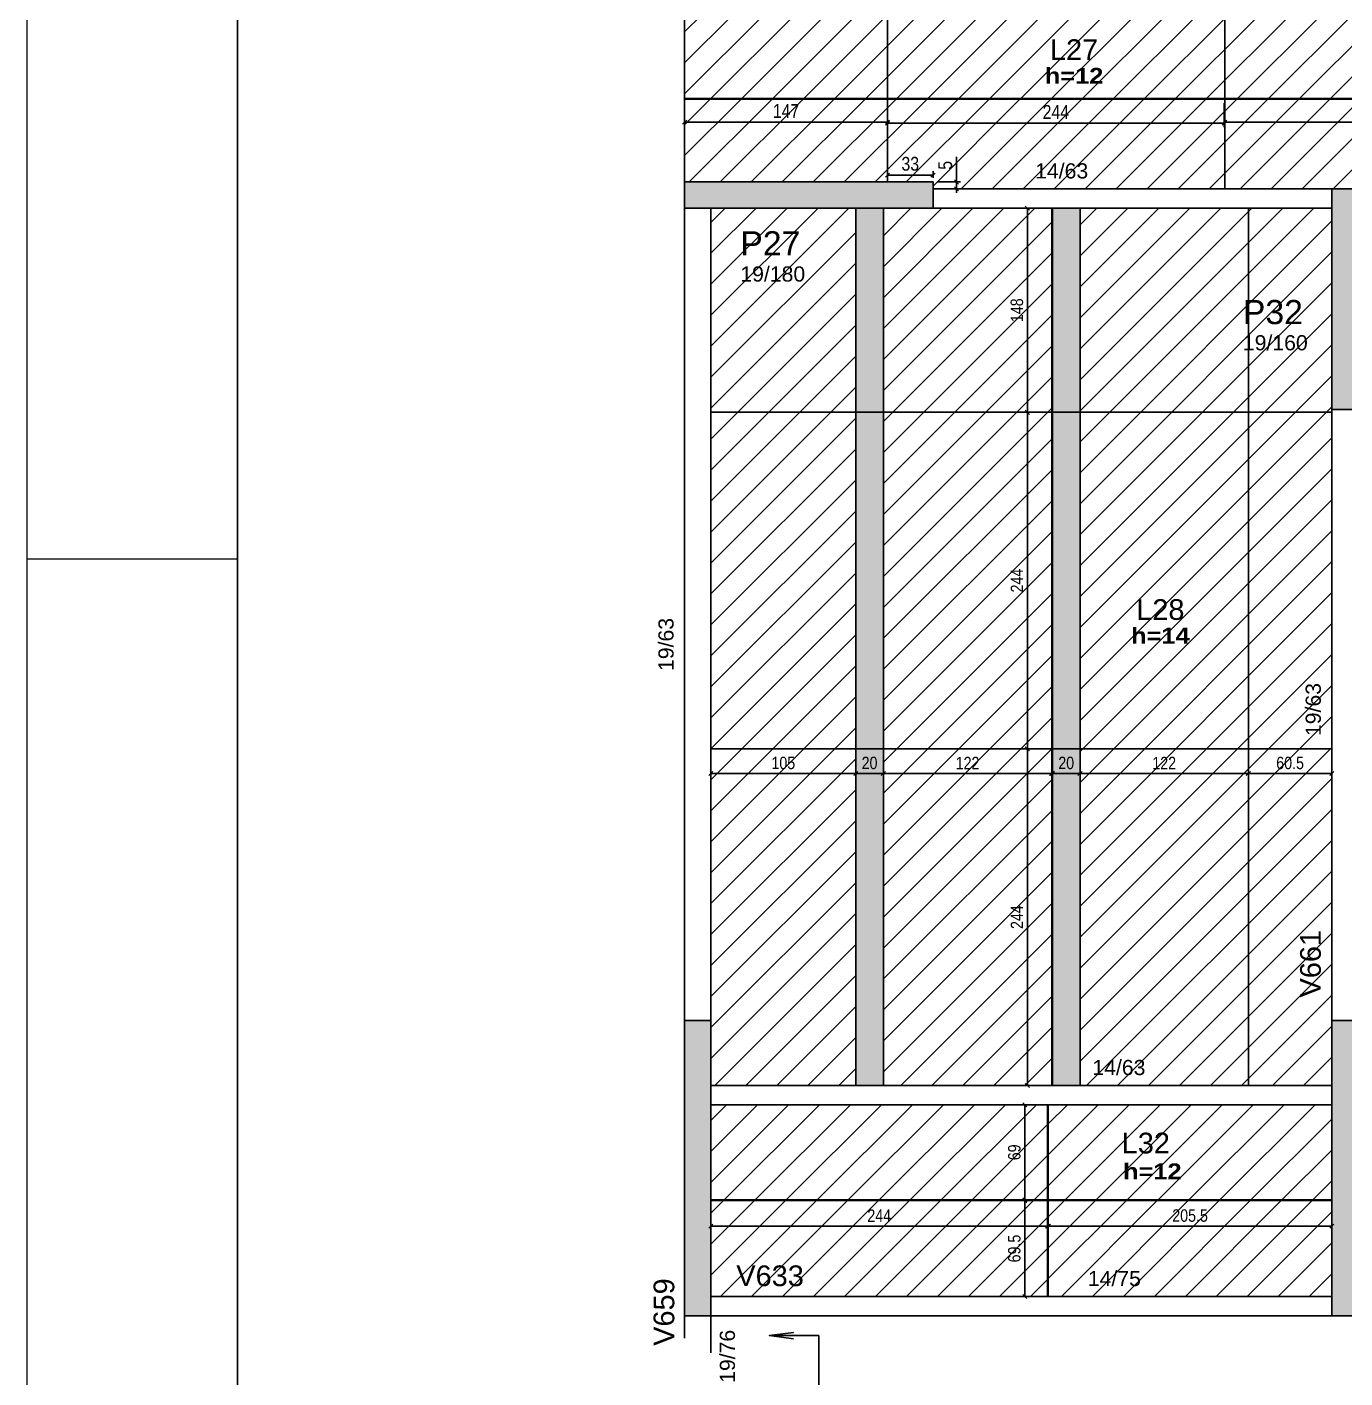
# Model space of a CAD drawing. Extents: x 4150 to 8661, y -614 to 3008.
# Drawn here: x 4150 to 5105, y 603 to 1583 of the extents above; entities that cross this region are included whole.
import ezdxf

# ---------------------------------------------------------------- set-up
doc = ezdxf.new("R2010")
doc.units = 0
doc.header["$PDMODE"] = 34
for name, color, linetype in [('COTA', 241, 'Continuous'), ('MTH-COTAS7', 31, 'Continuous'), ('MTH-DIM-PILAR', 3, 'Continuous'), ('MTH-DIM-VIGA', 3, 'Continuous'), ('MTH-FACE-VIGA', 7, 'Continuous'), ('MTH-PILAR-SEGUE', 5, 'Continuous'), ('MTH-SOMBRA25', 253, 'Continuous'), ('MTH-TIT1-PILAR', 5, 'Continuous'), ('MTH-TIT1-VIGA', 5, 'Continuous'), ('MTH-TXT-NEGRITO', 5, 'Continuous'), ('Painéis', 200, 'Continuous')]:
    doc.layers.add(name, color=color, linetype=linetype)
doc.layers.add('FOLHA', color=255, linetype='Continuous', lineweight=5)
doc.layers.add('Hachura', color=251, linetype='Continuous', lineweight=9)
doc.styles.add('COTA TECNICA', font='techl___.ttf', dxfattribs={"height": 10})
doc.styles.add('COTA TECNICA-50', font='techl___.ttf', dxfattribs={"height": 9})
doc.styles.add('TQS_ARIAL', font='arial.ttf')
doc.styles.add('TQS_ARIAL_BLACK', font='ariblk.ttf')
doc.dimstyles.new('COTA PAINEL-50', dxfattribs={"dimtxt": 9, "dimasz": 3, "dimexe": 3, "dimexo": 3, "dimgap": 3, "dimtad": 1, "dimdec": 1, "dimzin": 12, "dimdsep": 46, "dimtxsty": 'COTA TECNICA-50', "dimblk1": 'OBLIQUE', "dimblk2": 'OBLIQUE', "dimsah": 1, "dimcen": 0.9, "dimclrd": 4, "dimclre": 4, "dimclrt": 240, "dimadec": 1, "dimazin": 3, "dimtfac": 1, "dimtdec": 1, "dimtmove": 0, "dimatfit": 3, "dimfxl": 1, "dimtolj": 1, "dimtzin": 12, "dimarcsym": 0})
doc.dimstyles.new('PAINEL', dxfattribs={"dimtxt": 10, "dimasz": 3, "dimexe": 3, "dimexo": 3, "dimgap": 3, "dimtad": 1, "dimdec": 1, "dimzin": 12, "dimdsep": 46, "dimtxsty": 'COTA TECNICA', "dimblk1": 'OBLIQUE', "dimblk2": 'OBLIQUE', "dimsah": 1, "dimcen": 0.9, "dimclrd": 4, "dimclre": 4, "dimclrt": 240, "dimadec": 1, "dimazin": 3, "dimtfac": 1, "dimtdec": 1, "dimtmove": 0, "dimatfit": 3, "dimfxl": 1, "dimtolj": 1, "dimtzin": 12, "dimarcsym": 0})
pattern_1 = [(45, (-410.075, 0), (-11.22532, 11.22532), [])]

# ---------------------------------------------------------------- blocks, each defined once
blk = doc.blocks.new('_Oblique')
at = {"color": 0, "linetype": 'ByBlock', "lineweight": -2}
blk.add_line((-0.5, -0.5), (0.5, 0.5), dxfattribs=at)
blk = doc.blocks.new('*D1080')
at = {"layer": 'COTA', "color": 4, "lineweight": -2, "transparency": 16777216}
for p, q in [((4626.66, 1527.48), (4626.66, 1510.87)), ((4773.66, 1527.48), (4773.66, 1510.87)), ((4626.66, 1513.87), (4773.66, 1513.87))]:
    blk.add_line(p, q, dxfattribs=at)
at = {"layer": 'Defpoints', "color": 0, "transparency": 16777216}
for p in [(4626.66, 1530.48), (4773.66, 1530.48), (4773.66, 1513.87)]:
    blk.add_point(p, dxfattribs=at)
at = {"layer": 'COTA', "color": 4, "lineweight": -2, "transparency": 16777216, "xscale": 3, "yscale": 3, "zscale": 3, "rotation": 180}
blk.add_blockref('_Oblique', (4626.66, 1513.87), dxfattribs=at)
at = {"layer": 'COTA', "color": 4, "lineweight": -2, "transparency": 16777216, "xscale": 3, "yscale": 3, "zscale": 3}
blk.add_blockref('_Oblique', (4773.66, 1513.87), dxfattribs=at)
at = {"layer": 'COTA', "color": 240, "transparency": 16777216, "insert": (4700.16, 1521.94), "char_height": 10, "attachment_point": 5, "style": 'COTA TECNICA'}
blk.add_mtext('\\A1;147', dxfattribs=at)
blk = doc.blocks.new('*D1081')
at = {"layer": 'COTA', "color": 4, "lineweight": -2, "transparency": 16777216}
for p, q in [((4773.66, 1526.71), (4773.66, 1510.1)), ((5017.66, 1527.48), (5017.66, 1510.1)), ((4773.66, 1513.1), (5017.66, 1513.1))]:
    blk.add_line(p, q, dxfattribs=at)
at = {"layer": 'Defpoints', "color": 0, "transparency": 16777216}
for p in [(4773.66, 1529.71), (5017.66, 1530.48), (5017.66, 1513.1)]:
    blk.add_point(p, dxfattribs=at)
at = {"layer": 'COTA', "color": 4, "lineweight": -2, "transparency": 16777216, "xscale": 3, "yscale": 3, "zscale": 3, "rotation": 180}
blk.add_blockref('_Oblique', (4773.66, 1513.1), dxfattribs=at)
at = {"layer": 'COTA', "color": 4, "lineweight": -2, "transparency": 16777216, "xscale": 3, "yscale": 3, "zscale": 3}
blk.add_blockref('_Oblique', (5017.66, 1513.1), dxfattribs=at)
at = {"layer": 'COTA', "color": 240, "transparency": 16777216, "insert": (4895.66, 1521.17), "char_height": 10, "attachment_point": 5, "style": 'COTA TECNICA'}
blk.add_mtext('\\A1;244', dxfattribs=at)
blk = doc.blocks.new('*D1082')
at = {"layer": 'COTA', "color": 4, "lineweight": -2, "transparency": 16777216}
for p, q in [((5018.16, 1527.48), (5018.16, 1510.87)), ((5262.16, 1525.48), (5262.16, 1510.87)), ((5018.16, 1513.87), (5262.16, 1513.87))]:
    blk.add_line(p, q, dxfattribs=at)
at = {"layer": 'Defpoints', "color": 0, "transparency": 16777216}
for p in [(5018.16, 1530.48), (5262.16, 1528.48), (5262.16, 1513.87)]:
    blk.add_point(p, dxfattribs=at)
at = {"layer": 'COTA', "color": 4, "lineweight": -2, "transparency": 16777216, "xscale": 3, "yscale": 3, "zscale": 3, "rotation": 180}
blk.add_blockref('_Oblique', (5018.16, 1513.87), dxfattribs=at)
at = {"layer": 'COTA', "color": 4, "lineweight": -2, "transparency": 16777216, "xscale": 3, "yscale": 3, "zscale": 3}
blk.add_blockref('_Oblique', (5262.16, 1513.87), dxfattribs=at)
at = {"layer": 'COTA', "color": 240, "transparency": 16777216, "insert": (5140.16, 1521.94), "char_height": 10, "attachment_point": 5, "style": 'COTA TECNICA'}
blk.add_mtext('\\A1;244', dxfattribs=at)
blk = doc.blocks.new('*D1088')
at = {"layer": 'COTA', "color": 4, "lineweight": -2, "transparency": 16777216}
for p, q in [((4773.66, 1473.48), (4773.66, 1478.38)), ((4773.66, 1475.38), (4806.66, 1475.38)), ((4806.66, 1473.48), (4806.66, 1478.38))]:
    blk.add_line(p, q, dxfattribs=at)
at = {"layer": 'Defpoints', "color": 0, "transparency": 16777216}
for p in [(4773.66, 1470.48), (4806.66, 1475.38), (4806.66, 1470.48)]:
    blk.add_point(p, dxfattribs=at)
at = {"layer": 'COTA', "color": 4, "lineweight": -2, "transparency": 16777216, "xscale": 3, "yscale": 3, "zscale": 3, "rotation": 180}
blk.add_blockref('_Oblique', (4773.66, 1475.38), dxfattribs=at)
at = {"layer": 'COTA', "color": 4, "lineweight": -2, "transparency": 16777216, "xscale": 3, "yscale": 3, "zscale": 3}
blk.add_blockref('_Oblique', (4806.66, 1475.38), dxfattribs=at)
at = {"layer": 'COTA', "color": 240, "transparency": 16777216, "insert": (4790.16, 1483.6), "char_height": 10, "attachment_point": 5, "style": 'COTA TECNICA'}
blk.add_mtext('\\A1;33', dxfattribs=at)
blk = doc.blocks.new('*D1089')
at = {"layer": 'COTA', "color": 4, "lineweight": -2, "transparency": 16777216}
for p, q in [((4823.64, 1470.48), (4823.64, 1488.58)), ((4809.66, 1470.48), (4826.64, 1470.48)), ((4823.64, 1465.48), (4823.64, 1470.48)), ((4809.66, 1465.48), (4826.64, 1465.48)), ((4823.64, 1465.48), (4823.64, 1462.48))]:
    blk.add_line(p, q, dxfattribs=at)
at = {"layer": 'Defpoints', "color": 0, "transparency": 16777216}
for p in [(4806.66, 1470.48), (4823.64, 1470.48), (4806.66, 1465.48)]:
    blk.add_point(p, dxfattribs=at)
at = {"layer": 'COTA', "color": 4, "lineweight": -2, "transparency": 16777216, "xscale": 3, "yscale": 3, "zscale": 3}
for p, rotation in [((4823.64, 1470.48), 270), ((4823.64, 1465.48), 90)]:
    blk.add_blockref('_Oblique', p, dxfattribs=dict(at, rotation=rotation))
at = {"layer": 'COTA', "color": 240, "transparency": 16777216, "insert": (4815.53, 1482.53), "char_height": 10, "attachment_point": 5, "rotation": 90, "style": 'COTA TECNICA'}
blk.add_mtext('\\A1;5', dxfattribs=at)
blk = doc.blocks.new('*D1090')
at = {"layer": 'COTA', "color": 4, "lineweight": -2, "transparency": 16777216}
for p, q in [((4890.16, 729.48), (4890.16, 710.5)), ((5095.66, 728.98), (5095.66, 710.5)), ((5095.66, 713.5), (4890.16, 713.5))]:
    blk.add_line(p, q, dxfattribs=at)
at = {"layer": 'Defpoints', "color": 0, "transparency": 16777216}
for p in [(4890.16, 732.48), (5095.66, 731.98), (4890.16, 713.5)]:
    blk.add_point(p, dxfattribs=at)
at = {"layer": 'COTA', "color": 4, "lineweight": -2, "transparency": 16777216, "xscale": 3, "yscale": 3, "zscale": 3, "rotation": 180}
blk.add_blockref('_Oblique', (4890.16, 713.5), dxfattribs=at)
at = {"layer": 'COTA', "color": 4, "lineweight": -2, "transparency": 16777216, "xscale": 3, "yscale": 3, "zscale": 3}
blk.add_blockref('_Oblique', (5095.66, 713.5), dxfattribs=at)
at = {"layer": 'COTA', "color": 240, "transparency": 16777216, "insert": (4992.91, 721.1), "char_height": 9, "attachment_point": 5, "style": 'COTA TECNICA-50'}
blk.add_mtext('\\A1;205.5', dxfattribs=at)
blk = doc.blocks.new('*D1091')
at = {"layer": 'COTA', "color": 4, "lineweight": -2, "transparency": 16777216}
for p, q in [((4645.66, 729.48), (4645.66, 710.5)), ((4889.66, 703.48), (4889.66, 716.5)), ((4889.66, 713.5), (4645.66, 713.5))]:
    blk.add_line(p, q, dxfattribs=at)
at = {"layer": 'Defpoints', "color": 0, "transparency": 16777216}
for p in [(4645.66, 732.48), (4645.66, 713.5), (4889.66, 700.48)]:
    blk.add_point(p, dxfattribs=at)
at = {"layer": 'COTA', "color": 4, "lineweight": -2, "transparency": 16777216, "xscale": 3, "yscale": 3, "zscale": 3, "rotation": 180}
blk.add_blockref('_Oblique', (4645.66, 713.5), dxfattribs=at)
at = {"layer": 'COTA', "color": 4, "lineweight": -2, "transparency": 16777216, "xscale": 3, "yscale": 3, "zscale": 3}
blk.add_blockref('_Oblique', (4889.66, 713.5), dxfattribs=at)
at = {"layer": 'COTA', "color": 240, "transparency": 16777216, "insert": (4767.66, 721.07), "char_height": 9, "attachment_point": 5, "style": 'COTA TECNICA-50'}
blk.add_mtext('\\A1;244', dxfattribs=at)
blk = doc.blocks.new('*D1092')
at = {"layer": 'COTA', "color": 4, "lineweight": -2, "transparency": 16777216}
for p, q in [((4886.66, 801.48), (4870.19, 801.48)), ((4873.19, 801.48), (4873.19, 732.48)), ((4886.66, 732.48), (4870.19, 732.48))]:
    blk.add_line(p, q, dxfattribs=at)
at = {"layer": 'Defpoints', "color": 0, "transparency": 16777216}
for p in [(4889.66, 801.48), (4873.19, 732.48), (4889.66, 732.48)]:
    blk.add_point(p, dxfattribs=at)
at = {"layer": 'COTA', "color": 4, "lineweight": -2, "transparency": 16777216, "xscale": 3, "yscale": 3, "zscale": 3}
for p, rotation in [((4873.19, 801.48), 90), ((4873.19, 732.48), 270)]:
    blk.add_blockref('_Oblique', p, dxfattribs=dict(at, rotation=rotation))
at = {"layer": 'COTA', "color": 240, "transparency": 16777216, "insert": (4865.57, 766.98), "char_height": 9, "attachment_point": 5, "rotation": 90, "style": 'COTA TECNICA-50'}
blk.add_mtext('\\A1;69', dxfattribs=at)
blk = doc.blocks.new('*D1093')
at = {"layer": 'COTA', "color": 4, "lineweight": -2, "transparency": 16777216}
for p, q in [((4886.66, 731.98), (4870.19, 731.98)), ((4873.19, 731.98), (4873.19, 662.48)), ((4886.66, 662.48), (4870.19, 662.48))]:
    blk.add_line(p, q, dxfattribs=at)
at = {"layer": 'Defpoints', "color": 0, "transparency": 16777216}
for p in [(4889.66, 731.98), (4873.19, 662.48), (4889.66, 662.48)]:
    blk.add_point(p, dxfattribs=at)
at = {"layer": 'COTA', "color": 4, "lineweight": -2, "transparency": 16777216, "xscale": 3, "yscale": 3, "zscale": 3}
for p, rotation in [((4873.19, 731.98), 90), ((4873.19, 662.48), 270)]:
    blk.add_blockref('_Oblique', p, dxfattribs=dict(at, rotation=rotation))
at = {"layer": 'COTA', "color": 240, "transparency": 16777216, "insert": (4865.57, 697.23), "char_height": 9, "attachment_point": 5, "rotation": 90, "style": 'COTA TECNICA-50'}
blk.add_mtext('\\A1;69.5', dxfattribs=at)
blk = doc.blocks.new('*D1094')
at = {"layer": 'COTA', "color": 4, "lineweight": -2, "transparency": 16777216}
for p, q in [((5035.16, 1056.48), (5035.16, 1038.62)), ((5095.66, 1056.48), (5095.66, 1038.62)), ((5095.66, 1041.62), (5035.16, 1041.62))]:
    blk.add_line(p, q, dxfattribs=at)
at = {"layer": 'Defpoints', "color": 0, "transparency": 16777216}
for p in [(5035.16, 1059.48), (5095.66, 1059.48), (5035.16, 1041.62)]:
    blk.add_point(p, dxfattribs=at)
at = {"layer": 'COTA', "color": 4, "lineweight": -2, "transparency": 16777216, "xscale": 3, "yscale": 3, "zscale": 3, "rotation": 180}
blk.add_blockref('_Oblique', (5035.16, 1041.62), dxfattribs=at)
at = {"layer": 'COTA', "color": 4, "lineweight": -2, "transparency": 16777216, "xscale": 3, "yscale": 3, "zscale": 3}
blk.add_blockref('_Oblique', (5095.66, 1041.62), dxfattribs=at)
at = {"layer": 'COTA', "color": 240, "transparency": 16777216, "insert": (5065.41, 1049.22), "char_height": 9, "attachment_point": 5, "style": 'COTA TECNICA-50'}
blk.add_mtext('\\A1;60.5', dxfattribs=at)
blk = doc.blocks.new('*D1095')
at = {"layer": 'COTA', "color": 4, "lineweight": -2, "transparency": 16777216}
for p, q in [((4913.16, 1056.48), (4913.16, 1038.62)), ((5035.16, 1056.48), (5035.16, 1038.62)), ((5035.16, 1041.62), (4913.16, 1041.62))]:
    blk.add_line(p, q, dxfattribs=at)
at = {"layer": 'Defpoints', "color": 0, "transparency": 16777216}
for p in [(4913.16, 1059.48), (5035.16, 1059.48), (4913.16, 1041.62)]:
    blk.add_point(p, dxfattribs=at)
at = {"layer": 'COTA', "color": 4, "lineweight": -2, "transparency": 16777216, "xscale": 3, "yscale": 3, "zscale": 3, "rotation": 180}
blk.add_blockref('_Oblique', (4913.16, 1041.62), dxfattribs=at)
at = {"layer": 'COTA', "color": 4, "lineweight": -2, "transparency": 16777216, "xscale": 3, "yscale": 3, "zscale": 3}
blk.add_blockref('_Oblique', (5035.16, 1041.62), dxfattribs=at)
at = {"layer": 'COTA', "color": 240, "transparency": 16777216, "insert": (4974.16, 1049.18), "char_height": 9, "attachment_point": 5, "style": 'COTA TECNICA-50'}
blk.add_mtext('\\A1;122', dxfattribs=at)
blk = doc.blocks.new('*D1096')
at = {"layer": 'COTA', "color": 4, "lineweight": -2, "transparency": 16777216}
for p, q in [((4893.16, 1056.48), (4893.16, 1038.62)), ((4913.16, 1056.48), (4913.16, 1038.62)), ((4913.16, 1041.62), (4893.16, 1041.62))]:
    blk.add_line(p, q, dxfattribs=at)
at = {"layer": 'Defpoints', "color": 0, "transparency": 16777216}
for p in [(4893.16, 1059.48), (4913.16, 1059.48), (4893.16, 1041.62)]:
    blk.add_point(p, dxfattribs=at)
at = {"layer": 'COTA', "color": 4, "lineweight": -2, "transparency": 16777216, "xscale": 3, "yscale": 3, "zscale": 3, "rotation": 180}
blk.add_blockref('_Oblique', (4893.16, 1041.62), dxfattribs=at)
at = {"layer": 'COTA', "color": 4, "lineweight": -2, "transparency": 16777216, "xscale": 3, "yscale": 3, "zscale": 3}
blk.add_blockref('_Oblique', (4913.16, 1041.62), dxfattribs=at)
at = {"layer": 'COTA', "color": 240, "transparency": 16777216, "insert": (4903.16, 1049.22), "char_height": 9, "attachment_point": 5, "style": 'COTA TECNICA-50'}
blk.add_mtext('\\A1;20', dxfattribs=at)
blk = doc.blocks.new('*D1097')
at = {"layer": 'COTA', "color": 4, "lineweight": -2, "transparency": 16777216}
for p, q in [((4770.66, 1056.48), (4770.66, 1038.62)), ((4892.66, 1056.48), (4892.66, 1038.62)), ((4892.66, 1041.62), (4770.66, 1041.62))]:
    blk.add_line(p, q, dxfattribs=at)
at = {"layer": 'Defpoints', "color": 0, "transparency": 16777216}
for p in [(4770.66, 1059.48), (4892.66, 1059.48), (4770.66, 1041.62)]:
    blk.add_point(p, dxfattribs=at)
at = {"layer": 'COTA', "color": 4, "lineweight": -2, "transparency": 16777216, "xscale": 3, "yscale": 3, "zscale": 3, "rotation": 180}
blk.add_blockref('_Oblique', (4770.66, 1041.62), dxfattribs=at)
at = {"layer": 'COTA', "color": 4, "lineweight": -2, "transparency": 16777216, "xscale": 3, "yscale": 3, "zscale": 3}
blk.add_blockref('_Oblique', (4892.66, 1041.62), dxfattribs=at)
at = {"layer": 'COTA', "color": 240, "transparency": 16777216, "insert": (4831.66, 1049.18), "char_height": 9, "attachment_point": 5, "style": 'COTA TECNICA-50'}
blk.add_mtext('\\A1;122', dxfattribs=at)
blk = doc.blocks.new('*D1098')
at = {"layer": 'COTA', "color": 4, "lineweight": -2, "transparency": 16777216}
for p, q in [((4750.66, 1056.48), (4750.66, 1038.62)), ((4770.66, 1056.48), (4770.66, 1038.62)), ((4770.66, 1041.62), (4750.66, 1041.62))]:
    blk.add_line(p, q, dxfattribs=at)
at = {"layer": 'Defpoints', "color": 0, "transparency": 16777216}
for p in [(4750.66, 1059.48), (4770.66, 1059.48), (4750.66, 1041.62)]:
    blk.add_point(p, dxfattribs=at)
at = {"layer": 'COTA', "color": 4, "lineweight": -2, "transparency": 16777216, "xscale": 3, "yscale": 3, "zscale": 3, "rotation": 180}
blk.add_blockref('_Oblique', (4750.66, 1041.62), dxfattribs=at)
at = {"layer": 'COTA', "color": 4, "lineweight": -2, "transparency": 16777216, "xscale": 3, "yscale": 3, "zscale": 3}
blk.add_blockref('_Oblique', (4770.66, 1041.62), dxfattribs=at)
at = {"layer": 'COTA', "color": 240, "transparency": 16777216, "insert": (4760.66, 1049.22), "char_height": 9, "attachment_point": 5, "style": 'COTA TECNICA-50'}
blk.add_mtext('\\A1;20', dxfattribs=at)
blk = doc.blocks.new('*D1099')
at = {"layer": 'COTA', "color": 4, "lineweight": -2, "transparency": 16777216}
for p, q in [((4645.66, 1056.48), (4645.66, 1038.62)), ((4750.66, 1056.48), (4750.66, 1038.62)), ((4750.66, 1041.62), (4645.66, 1041.62))]:
    blk.add_line(p, q, dxfattribs=at)
at = {"layer": 'Defpoints', "color": 0, "transparency": 16777216}
for p in [(4645.66, 1059.48), (4750.66, 1059.48), (4645.66, 1041.62)]:
    blk.add_point(p, dxfattribs=at)
at = {"layer": 'COTA', "color": 4, "lineweight": -2, "transparency": 16777216, "xscale": 3, "yscale": 3, "zscale": 3, "rotation": 180}
blk.add_blockref('_Oblique', (4645.66, 1041.62), dxfattribs=at)
at = {"layer": 'COTA', "color": 4, "lineweight": -2, "transparency": 16777216, "xscale": 3, "yscale": 3, "zscale": 3}
blk.add_blockref('_Oblique', (4750.66, 1041.62), dxfattribs=at)
at = {"layer": 'COTA', "color": 240, "transparency": 16777216, "insert": (4698.16, 1049.22), "char_height": 9, "attachment_point": 5, "style": 'COTA TECNICA-50'}
blk.add_mtext('\\A1;105', dxfattribs=at)
blk = doc.blocks.new('*D1100')
at = {"layer": 'COTA', "color": 4, "lineweight": -2, "transparency": 16777216}
for p, q in [((4889.66, 1451.48), (4872.03, 1451.48)), ((4875.03, 1451.48), (4875.03, 1303.48)), ((4889.66, 1303.48), (4872.03, 1303.48))]:
    blk.add_line(p, q, dxfattribs=at)
at = {"layer": 'Defpoints', "color": 0, "transparency": 16777216}
for p in [(4892.66, 1451.48), (4875.03, 1303.48), (4892.66, 1303.48)]:
    blk.add_point(p, dxfattribs=at)
at = {"layer": 'COTA', "color": 4, "lineweight": -2, "transparency": 16777216, "xscale": 3, "yscale": 3, "zscale": 3}
for p, rotation in [((4875.03, 1451.48), 90), ((4875.03, 1303.48), 270)]:
    blk.add_blockref('_Oblique', p, dxfattribs=dict(at, rotation=rotation))
at = {"layer": 'COTA', "color": 240, "transparency": 16777216, "insert": (4867.44, 1377.48), "char_height": 9, "attachment_point": 5, "rotation": 90, "style": 'COTA TECNICA-50'}
blk.add_mtext('\\A1;148', dxfattribs=at)
blk = doc.blocks.new('*D1101')
at = {"layer": 'COTA', "color": 4, "lineweight": -2, "transparency": 16777216}
for p, q in [((4889.66, 1303.48), (4872.03, 1303.48)), ((4875.03, 1303.48), (4875.03, 1059.48))]:
    blk.add_line(p, q, dxfattribs=at)
at = {"layer": 'Defpoints', "color": 0, "transparency": 16777216}
for p in [(4892.66, 1303.48), (4875.03, 1059.48), (4875.03, 1059.48)]:
    blk.add_point(p, dxfattribs=at)
at = {"layer": 'COTA', "color": 4, "lineweight": -2, "transparency": 16777216, "xscale": 3, "yscale": 3, "zscale": 3}
for p, rotation in [((4875.03, 1303.48), 90), ((4875.03, 1059.48), 270)]:
    blk.add_blockref('_Oblique', p, dxfattribs=dict(at, rotation=rotation))
at = {"layer": 'COTA', "color": 240, "transparency": 16777216, "insert": (4867.46, 1181.48), "char_height": 9, "attachment_point": 5, "rotation": 90, "style": 'COTA TECNICA-50'}
blk.add_mtext('\\A1;244', dxfattribs=at)
blk = doc.blocks.new('*D1102')
at = {"layer": 'COTA', "color": 4, "lineweight": -2, "transparency": 16777216}
blk.add_line((4875.03, 1059.48), (4875.03, 815.48), dxfattribs=at)
at = {"layer": 'Defpoints', "color": 0, "transparency": 16777216}
for p in [(4875.03, 1059.48), (4875.03, 815.48), (4875.03, 815.48)]:
    blk.add_point(p, dxfattribs=at)
at = {"layer": 'COTA', "color": 4, "lineweight": -2, "transparency": 16777216, "xscale": 3, "yscale": 3, "zscale": 3}
for p, rotation in [((4875.03, 1059.48), 90), ((4875.03, 815.48), 270)]:
    blk.add_blockref('_Oblique', p, dxfattribs=dict(at, rotation=rotation))
at = {"layer": 'COTA', "color": 240, "transparency": 16777216, "insert": (4867.46, 937.48), "char_height": 9, "attachment_point": 5, "rotation": 90, "style": 'COTA TECNICA-50'}
blk.add_mtext('\\A1;244', dxfattribs=at)

msp = doc.modelspace()

# ---------------------------------------------------------------- hatches: boundary and pattern name
h = msp.add_hatch()
h.set_pattern_fill('ANGLE', color=256)
h.set_pattern_definition([(0, (0, 0), (0, 6.985), [5.08, -1.905]), (90, (0, 0), (-6.985, 4e-16), [5.08, -1.905])])
h.paths.add_polyline_path([(4826.65, 880.32), (4826.65, 904.63), (4808.13, 904.63), (4808.13, 880.32)], flags=9)
at = {"layer": 'Hachura', "linetype": 'ByBlock'}
h = msp.add_hatch(dxfattribs=at)
h.set_pattern_fill('ANSI31', color=256, scale=5)
h.set_pattern_definition(pattern_1)
h.paths.add_polyline_path([(5834.66, 1465.48), (5994.16, 1465.48), (5994.16, 1518.98), (5994.16, 1530.48), (5750.16, 1530.48), (5750.16, 1465.48), (5815.66, 1465.48)])
h.paths.add_polyline_path([(5994.16, 1530.98), (5994.16, 1537.98), (5994.16, 1591.48), (5834.66, 1591.48), (5815.66, 1591.48), (5750.16, 1591.48), (5750.16, 1530.98)])
h.paths.add_polyline_path([(5750.16, 1530.98), (5750.16, 1591.48), (5506.16, 1591.48), (5506.16, 1530.98)])
h.paths.add_polyline_path([(5750.16, 1465.48), (5750.16, 1530.48), (5506.16, 1530.48), (5506.16, 1465.48)])
h.paths.add_polyline_path([(5506.16, 1465.48), (5506.16, 1530.48), (5262.16, 1530.48), (5262.16, 1465.48)])
h.paths.add_polyline_path([(5506.16, 1530.98), (5506.16, 1591.48), (5262.16, 1591.48), (5262.16, 1530.98)])
h.paths.add_polyline_path([(5262.16, 1530.98), (5262.16, 1591.48), (5114.66, 1591.48), (5095.66, 1591.48), (5018.16, 1591.48), (5018.16, 1530.98)])
h.paths.add_polyline_path([(5262.16, 1465.48), (5262.16, 1530.48), (5018.16, 1530.48), (5018.16, 1465.48), (5095.66, 1465.48), (5114.66, 1465.48)])
h.paths.add_polyline_path([(5018.16, 1465.48), (5018.16, 1530.48), (4773.66, 1530.48), (4773.66, 1470.48), (4806.66, 1470.48), (4806.66, 1465.48)])
h.paths.add_polyline_path([(5018.16, 1530.98), (5018.16, 1591.48), (4773.66, 1591.48), (4773.66, 1530.98)])
h.paths.add_polyline_path([(4645.66, 1591.48), (4626.66, 1591.48), (4626.66, 1530.98), (4773.66, 1530.98), (4773.66, 1591.48)])
h.paths.add_polyline_path([(4626.66, 1530.48), (4626.66, 1470.48), (4773.66, 1470.48), (4773.66, 1530.48)])
h = msp.add_hatch(dxfattribs=at)
h.set_pattern_fill('ANSI31', color=256, scale=5)
h.set_pattern_definition(pattern_1)
h.paths.add_polyline_path([(4750.66, 1451.48), (4645.66, 1451.48), (4645.66, 1303.48), (4750.66, 1303.48)])
h.paths.add_polyline_path([(4892.66, 1303.48), (4892.66, 1451.48), (4806.66, 1451.48), (4770.66, 1451.48), (4770.66, 1303.48)])
h.paths.add_polyline_path([(5035.16, 1303.48), (5035.16, 1451.48), (4913.16, 1451.48), (4913.16, 1303.48)])
h.paths.add_polyline_path([(5095.66, 1451.48), (5035.16, 1451.48), (5035.16, 1303.48), (5095.66, 1303.48), (5095.66, 1305.48)])
h.paths.add_polyline_path([(5035.16, 1059.48), (5095.66, 1059.48), (5095.66, 1303.48), (5035.16, 1303.48)])
h.paths.add_polyline_path([(5035.16, 1303.48), (4913.16, 1303.48), (4913.16, 1059.48), (5035.16, 1059.48)])
h.paths.add_polyline_path([(4770.66, 1059.48), (4892.66, 1059.48), (4892.66, 1303.48), (4770.66, 1303.48)])
h.paths.add_polyline_path([(4750.66, 1303.48), (4645.66, 1303.48), (4645.66, 1059.48), (4750.66, 1059.48)])
h.paths.add_polyline_path([(4645.66, 862.48), (4645.66, 815.48), (4750.66, 815.48), (4750.66, 1059.48), (4645.66, 1059.48)])
h.paths.add_polyline_path([(4892.66, 1059.48), (4770.66, 1059.48), (4770.66, 815.48), (4892.66, 815.48)])
h.paths.add_polyline_path([(4913.16, 815.48), (5035.16, 815.48), (5035.16, 1059.48), (4913.16, 1059.48)])
h.paths.add_polyline_path([(5035.16, 815.48), (5095.66, 815.48), (5095.66, 862.48), (5095.66, 1059.48), (5035.16, 1059.48)])
at = {"layer": 'Hachura'}
h = msp.add_hatch(color=256, dxfattribs=at)
h.dxf.hatch_style = 1
h.paths.add_polyline_path([(4893.16, 815.48), (4913.16, 815.48), (4913.16, 1059.48), (4893.16, 1059.48)])
h.paths.add_polyline_path([(4893.16, 1059.48), (4913.16, 1059.48), (4913.16, 1303.48), (4893.16, 1303.48)])
h.paths.add_polyline_path([(4893.16, 1303.48), (4913.16, 1303.48), (4913.16, 1451.48), (4893.16, 1451.48)])
h.paths.add_polyline_path([(4750.66, 1059.48), (4770.66, 1059.48), (4770.66, 1303.48), (4750.66, 1303.48)])
h.paths.add_polyline_path([(4750.66, 815.48), (4770.66, 815.48), (4770.66, 1059.48), (4750.66, 1059.48)])
h.paths.add_polyline_path([(4750.66, 1451.48), (4770.66, 1451.48), (4770.66, 1303.48), (4750.66, 1303.48)])
at = {"layer": 'Hachura', "linetype": 'ByBlock'}
h = msp.add_hatch(dxfattribs=at)
h.set_pattern_fill('ANSI31', color=256, scale=5)
h.set_pattern_definition(pattern_1)
h.paths.add_polyline_path([(4889.66, 732.48), (4889.66, 801.48), (4645.66, 801.48), (4645.66, 732.48)])
h.paths.add_polyline_path([(4890.16, 801.48), (4890.16, 732.48), (5095.66, 732.48), (5095.66, 801.48)])
h.paths.add_polyline_path([(4890.16, 731.98), (4890.16, 662.48), (5095.66, 662.48), (5095.66, 731.98)])
h.paths.add_polyline_path([(4889.66, 662.48), (4889.66, 731.98), (4645.66, 731.98), (4645.66, 662.48)])

# ---------------------------------------------------------------- linework, layer by layer
at = {"color": 30}
msp.add_line((4302.54, -552.63), (4302.54, 2946.69), dxfattribs=at)
at = {"layer": 'FOLHA', "lineweight": 5}
msp.add_line((4150.13, -613.6), (4150.13, 3007.66), dxfattribs=at)
at = {"layer": 'FOLHA'}
msp.add_line((4302.54, 1197.03), (4150.13, 1197.03), dxfattribs=at)
at = {"layer": 'MTH-COTAS7', "linetype": 'Continuous'}
msp.add_lwpolyline([(4723.8, 594.7), (4723.8, 634.17), (4688.14, 634.17), (4705.49, 636.45), (4688.14, 634.17), (4705.49, 631.88)], dxfattribs=at)
at = {"layer": 'MTH-FACE-VIGA', "linetype": 'Continuous'}
for p, q in [((5095.66, 1465.48), (4806.66, 1465.48)), ((4626.66, 1451.48), (4626.66, 862.48)), ((4645.66, 862.48), (4645.66, 1451.48)), ((4806.66, 1451.48), (5095.66, 1451.48)), ((5095.66, 1305.48), (5095.66, 862.48)), ((5095.66, 815.48), (4645.66, 815.48)), ((4645.66, 801.48), (5095.66, 801.48)), ((5095.66, 662.48), (4645.66, 662.48)), ((4626.66, 648.48), (4626.66, 632.29)), ((4645.66, 648.48), (5095.66, 648.48)), ((4645.66, 621.68), (4645.66, 648.48))]:
    msp.add_line(p, q, dxfattribs=at)
at = {"layer": 'MTH-PILAR-SEGUE', "linetype": 'Continuous'}
for points in [[(4626.66, 1470.48), (4626.66, 1451.48), (4806.66, 1451.48), (4806.66, 1470.48), (4626.66, 1470.48)], [(5095.66, 1305.48), (5114.66, 1305.48), (5114.66, 1465.48), (5095.66, 1465.48), (5095.66, 1305.48)], [(4626.66, 648.48), (4645.66, 648.48), (4645.66, 862.48), (4626.66, 862.48), (4626.66, 648.48)], [(5095.66, 648.48), (5114.66, 648.48), (5114.66, 862.48), (5095.66, 862.48), (5095.66, 648.48)]]:
    msp.add_lwpolyline(points, dxfattribs=at)
at = {"layer": 'MTH-SOMBRA25', "linetype": 'Continuous'}
for points in [[(4626.66, 1470.48), (4626.66, 1451.48), (4806.66, 1451.48)], [(4626.66, 1470.48), (4806.66, 1451.48), (4806.66, 1470.48)], [(4626.66, 1470.48), (4806.66, 1470.48), (4626.66, 1470.48)], [(5095.66, 1305.48), (5114.66, 1305.48), (5114.66, 1465.48)], [(5095.66, 1305.48), (5114.66, 1465.48), (5095.66, 1465.48)], [(5095.66, 1305.48), (5095.66, 1465.48), (5095.66, 1305.48)], [(4626.66, 648.48), (4645.66, 648.48), (4645.66, 862.48)], [(4626.66, 648.48), (4645.66, 862.48), (4626.66, 862.48)], [(4626.66, 648.48), (4626.66, 862.48), (4626.66, 648.48)], [(5095.66, 648.48), (5114.66, 648.48), (5114.66, 862.48)], [(5095.66, 648.48), (5114.66, 862.48), (5095.66, 862.48)], [(5095.66, 648.48), (5095.66, 862.48), (5095.66, 648.48)]]:
    msp.add_solid(points, dxfattribs=at)
at = {"layer": 'Painéis'}
for p, q in [((4626.66, 1470.48), (4626.66, 1591.48)), ((4773.66, 1591.48), (4773.66, 1470.48)), ((5018.16, 1591.48), (5018.16, 1465.48)), ((4626.66, 1530.98), (5994.16, 1530.98)), ((4626.66, 1530.48), (5994.16, 1530.48)), ((4750.66, 1451.48), (4750.66, 815.48)), ((4770.66, 1451.48), (4770.66, 815.48)), ((4892.66, 1451.48), (4892.66, 815.48)), ((4893.16, 1451.48), (4893.16, 815.48)), ((4913.16, 1451.48), (4913.16, 815.48)), ((5035.16, 1451.48), (5035.16, 815.48)), ((5095.66, 1303.48), (4645.66, 1303.48)), ((5095.66, 1059.48), (4645.66, 1059.48)), ((4889.66, 662.48), (4889.66, 801.48)), ((4890.16, 662.48), (4890.16, 801.48)), ((4645.66, 732.48), (5095.66, 732.48)), ((4645.66, 731.98), (5095.66, 731.98))]:
    msp.add_line(p, q, dxfattribs=at)

# ---------------------------------------------------------------- texts
at = {"layer": 'MTH-DIM-PILAR', "linetype": 'Continuous', "style": 'TQS_ARIAL'}
for s, p in [('19/180', (4667.02, 1398.25)), ('19/160', (5031.18, 1348.4))]:
    msp.add_text(s, height=11, dxfattribs=at).set_placement(p)
at = {"layer": 'MTH-DIM-VIGA', "linetype": 'Continuous', "style": 'TQS_ARIAL'}
for s, p in [('14/63', (4880.66, 1472.98)), ('14/63', (4922.13, 822.98)), ('14/75', (4918.84, 669.98))]:
    msp.add_text(s, height=11, dxfattribs=at).set_placement(p)
for s, p in [('19/63', (4618.66, 1115.95)), ('19/63', (5087.66, 1068.78)), ('19/76', (4663.12, 599.86))]:
    msp.add_text(s, height=11, rotation=90, dxfattribs=at).set_placement(p)
at = {"layer": 'MTH-TIT1-PILAR', "linetype": 'Continuous', "style": 'TQS_ARIAL'}
for s, p in [('P27', (4667.02, 1417.25)), ('P32', (5031.18, 1367.4))]:
    msp.add_text(s, height=17.5, dxfattribs=at).set_placement(p)
at = {"layer": 'MTH-TIT1-VIGA', "linetype": 'Continuous', "style": 'TQS_ARIAL'}
for s, p in [('L27', (4891.37, 1558.88)), ('L28', (4953.9, 1152.99)), ('L32', (4943.37, 766.2)), ('V633', (4664.11, 669.98))]:
    msp.add_text(s, height=15, dxfattribs=at).set_placement(p)
for s, p in [('V661', (5087.66, 879.25)), ('V659', (4619.16, 626.7))]:
    msp.add_text(s, height=15, rotation=90, dxfattribs=at).set_placement(p)
at = {"layer": 'MTH-TXT-NEGRITO', "color": 3, "linetype": 'Continuous', "style": 'TQS_ARIAL_BLACK'}
for s, p in [('h=12', (4887.66, 1541.7)), ('h=14', (4950.18, 1135.81)), ('h=12', (4944.35, 747.44))]:
    msp.add_text(s, height=11.5, dxfattribs=at).set_placement(p)

# ---------------------------------------------------------------- dimensions: what is measured, and where the dimension line sits
at = {"layer": 'COTA'}
for base, p1, p2, picture, middle in [((4773.66, 1513.87), (4626.66, 1530.48), (4773.66, 1530.48), '*D1080', (4700.16, 1521.94)), ((5262.16, 1513.87), (5018.16, 1530.48), (5262.16, 1528.48), '*D1082', (5140.16, 1521.94)), ((4806.66, 1475.38), (4773.66, 1470.48), (4806.66, 1470.48), '*D1088', (4790.16, 1483.6))]:
    dim = msp.add_linear_dim(base=base, p1=p1, p2=p2, dimstyle='PAINEL', dxfattribs=at)
    dim.commit()
    dim.dimension.update_dxf_attribs({"geometry": picture, "text_midpoint": middle})
dim = msp.add_linear_dim(base=(5017.66, 1513.1), p1=(4773.66, 1529.71), p2=(5017.66, 1530.48), dimstyle='PAINEL', override={"dimtmove": 1}, dxfattribs=at)
dim.commit()
dim.dimension.update_dxf_attribs({"geometry": '*D1081', "text_midpoint": (4895.66, 1521.17)})
for base, p1, p2, angle, dimstyle, picture, middle in [((4823.64, 1470.48), (4806.66, 1465.48), (4806.66, 1470.48), 90, 'PAINEL', '*D1089', (4815.53, 1482.53)), ((4875.03, 1303.48), (4892.66, 1451.48), (4892.66, 1303.48), 270, 'COTA PAINEL-50', '*D1100', (4867.44, 1377.48)), ((4770.66, 1041.62), (4892.66, 1059.48), (4770.66, 1059.48), 180, 'COTA PAINEL-50', '*D1097', (4831.66, 1049.18)), ((5035.16, 1041.62), (5095.66, 1059.48), (5035.16, 1059.48), 180, 'COTA PAINEL-50', '*D1094', (5065.41, 1049.22)), ((4873.19, 732.48), (4889.66, 801.48), (4889.66, 732.48), 270, 'COTA PAINEL-50', '*D1092', (4865.57, 766.98)), ((4645.66, 713.5), (4889.66, 700.48), (4645.66, 732.48), 180, 'COTA PAINEL-50', '*D1091', (4767.66, 721.07)), ((4873.19, 662.48), (4889.66, 731.98), (4889.66, 662.48), 270, 'COTA PAINEL-50', '*D1093', (4865.57, 697.23)), ((4890.16, 713.5), (5095.66, 731.98), (4890.16, 732.48), 180, 'COTA PAINEL-50', '*D1090', (4992.91, 721.1))]:
    dim = msp.add_linear_dim(base=base, p1=p1, p2=p2, angle=angle, dimstyle=dimstyle, dxfattribs=at)
    dim.commit()
    dim.dimension.update_dxf_attribs({"geometry": picture, "text_midpoint": middle})
for base, p1, p2, angle, picture, middle in [((4875.03, 1059.48), (4892.66, 1303.48), (4875.03, 1059.48), 270, '*D1101', (4867.46, 1181.48)), ((4645.66, 1041.62), (4750.66, 1059.48), (4645.66, 1059.48), 180, '*D1099', (4698.16, 1049.22)), ((4750.66, 1041.62), (4770.66, 1059.48), (4750.66, 1059.48), 180, '*D1098', (4760.66, 1049.22)), ((4875.03, 815.48), (4875.03, 1059.48), (4875.03, 815.48), 270, '*D1102', (4867.46, 937.48)), ((4893.16, 1041.62), (4913.16, 1059.48), (4893.16, 1059.48), 180, '*D1096', (4903.16, 1049.22)), ((4913.16, 1041.62), (5035.16, 1059.48), (4913.16, 1059.48), 180, '*D1095', (4974.16, 1049.18))]:
    dim = msp.add_linear_dim(base=base, p1=p1, p2=p2, angle=angle, dimstyle='COTA PAINEL-50', override={"dimtmove": 1}, dxfattribs=at)
    dim.commit()
    dim.dimension.update_dxf_attribs({"geometry": picture, "text_midpoint": middle})

doc.saveas('drawing.dxf')
